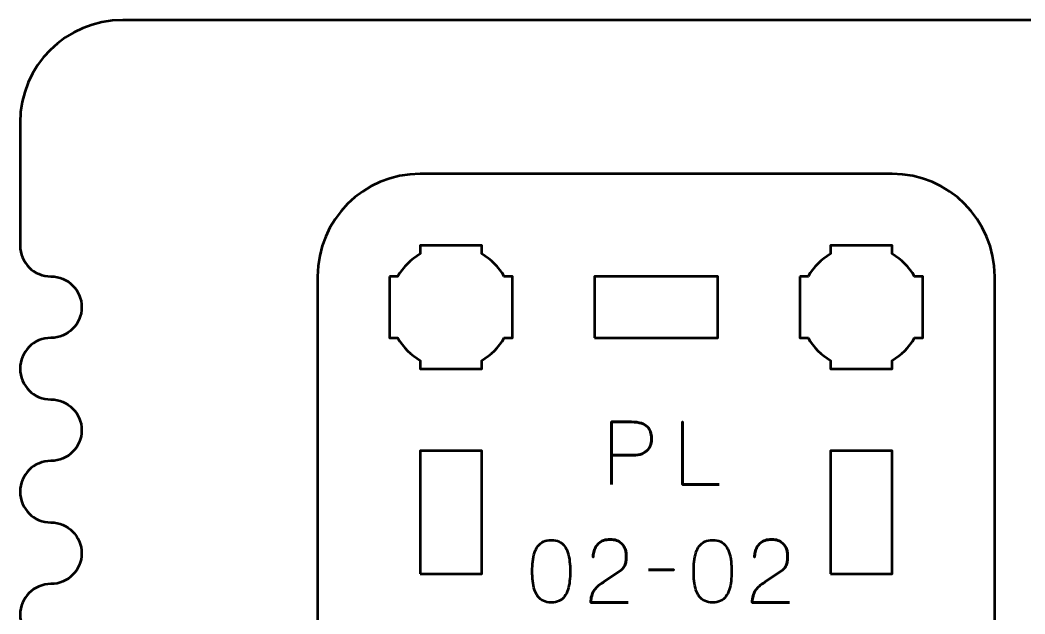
# Model space of a CAD drawing. Header units: centimetres. Extents: x -21 to 0, y -29.7 to 0.
# Drawn here: x -21 to -16.103, y -2.896 to 0 of the extents above; entities that cross this region are included whole.
import ezdxf

# ---------------------------------------------------------------- set-up
doc = ezdxf.new("R2010")
doc.units = ezdxf.units.CM
doc.header["$MEASUREMENT"] = 0
doc.layers.add('Layer 1', color=7, linetype='Continuous')

msp = doc.modelspace()

# ---------------------------------------------------------------- linework, layer by layer
at = {"layer": 'Layer 1', "lineweight": 53}
for points in [[(-18.19998, -1.55002), (-17.59998, -1.55002), (-17.59998, -1.25002), (-18.19998, -1.25002), (-18.19998, -1.55002)], [(-19.04998, -2.70002), (-18.74998, -2.70002), (-18.74998, -2.10002), (-19.04998, -2.10002), (-19.04998, -2.70002)], [(-17.04998, -2.70002), (-16.74998, -2.70002), (-16.74998, -2.10002), (-17.04998, -2.10002), (-17.04998, -2.70002)]]:
    msp.add_lwpolyline(points, close=True, dxfattribs=at)
at = {"layer": 'Layer 1', "color": 1, "lineweight": 53}
msp.add_open_spline([(-21.00003, -29.19995), (-21.00003, -29.19995), (-21.00003, -5.29992), (-21.00003, -5.29992), (-21.00003, -5.29992), (-21.00003, -5.21709), (-20.93286, -5.14992), (-20.85003, -5.14992), (-20.85003, -5.14992), (-20.7672, -5.14992), (-20.70003, -5.08275), (-20.70003, -4.99992), (-20.70003, -4.99992), (-20.70003, -4.91709), (-20.7672, -4.84992), (-20.85003, -4.84992), (-20.85003, -4.84992), (-20.93286, -4.84992), (-21.00003, -4.78275), (-21.00003, -4.69992), (-21.00003, -4.69992), (-21.00003, -4.61709), (-20.93286, -4.54992), (-20.85003, -4.54992), (-20.85003, -4.54992), (-20.7672, -4.54992), (-20.70003, -4.48275), (-20.70003, -4.39992), (-20.70003, -4.39992), (-20.70003, -4.31709), (-20.7672, -4.24992), (-20.85003, -4.24992), (-20.85003, -4.24992), (-20.93286, -4.24992), (-21.00003, -4.18275), (-21.00003, -4.09992), (-21.00003, -4.09992), (-21.00003, -4.01709), (-20.93286, -3.94992), (-20.85003, -3.94992), (-20.85003, -3.94992), (-20.7672, -3.94992), (-20.70003, -3.88275), (-20.70003, -3.79992), (-20.70003, -3.79992), (-20.70003, -3.71709), (-20.7672, -3.64992), (-20.85003, -3.64992), (-20.85003, -3.64992), (-20.93286, -3.64992), (-21.00003, -3.58275), (-21.00003, -3.49992), (-21.00003, -3.49992), (-21.00003, -3.41709), (-20.93286, -3.34992), (-20.85003, -3.34992), (-20.85003, -3.34992), (-20.7672, -3.34992), (-20.70003, -3.28275), (-20.70003, -3.19992), (-20.70003, -3.19992), (-20.70003, -3.11709), (-20.7672, -3.04992), (-20.85003, -3.04992), (-20.85003, -3.04992), (-20.93286, -3.04992), (-21.00003, -2.98275), (-21.00003, -2.89992), (-21.00003, -2.89992), (-21.00003, -2.81709), (-20.93286, -2.74992), (-20.85003, -2.74992), (-20.85003, -2.74992), (-20.7672, -2.74992), (-20.70003, -2.68275), (-20.70003, -2.59992), (-20.70003, -2.59992), (-20.70003, -2.51709), (-20.7672, -2.44992), (-20.85003, -2.44992), (-20.85003, -2.44992), (-20.93286, -2.44992), (-21.00003, -2.38275), (-21.00003, -2.29992), (-21.00003, -2.29992), (-21.00003, -2.21709), (-20.93286, -2.14992), (-20.85003, -2.14992), (-20.85003, -2.14992), (-20.7672, -2.14992), (-20.70003, -2.08275), (-20.70003, -1.99992), (-20.70003, -1.99992), (-20.70003, -1.91709), (-20.7672, -1.84992), (-20.85003, -1.84992), (-20.85003, -1.84992), (-20.93286, -1.84992), (-21.00003, -1.78275), (-21.00003, -1.69992), (-21.00003, -1.69992), (-21.00003, -1.61709), (-20.93286, -1.54992), (-20.85003, -1.54992), (-20.85003, -1.54992), (-20.7672, -1.54992), (-20.70003, -1.48275), (-20.70003, -1.39992), (-20.70003, -1.39992), (-20.70003, -1.31709), (-20.7672, -1.24992), (-20.85003, -1.24992), (-20.85003, -1.24992), (-20.93286, -1.24992), (-21.00003, -1.18275), (-21.00003, -1.09992), (-21.00003, -1.09992), (-21.00003, -1.09992), (-21.00003, -0.49992), (-21.00003, -0.49992), (-21.00003, -0.49992), (-21.00003, -0.22295), (-20.77694, 0.00004), (-20.49994, 0.00004), (-20.49994, 0.00004), (-20.49994, 0.00004), (-0.50008, 0.00004), (-0.50008, 0.00004), (-0.50008, 0.00004), (-0.22294, 0.00004), (0.00002, -0.22295), (0.00002, -0.49992), (0.00002, -0.49992), (0.00002, -0.49992), (0.00002, -29.19995), (0.00002, -29.19995), (0.00002, -29.19995), (0.00002, -29.47695), (-0.22294, -29.70004), (-0.50008, -29.70004), (-0.50008, -29.70004), (-0.50008, -29.70004), (-20.49994, -29.70004), (-20.49994, -29.70004), (-20.49994, -29.70004), (-20.77694, -29.70004), (-21.00003, -29.47695), (-21.00003, -29.19995)], degree=3, knots=[0, 0, 0, 0, 0.027027, 0.027027, 0.027027, 0.027027, 0.0540541, 0.0540541, 0.0540541, 0.0540541, 0.0810811, 0.0810811, 0.0810811, 0.0810811, 0.1081081, 0.1081081, 0.1081081, 0.1081081, 0.1351351, 0.1351351, 0.1351351, 0.1351351, 0.1621622, 0.1621622, 0.1621622, 0.1621622, 0.1891892, 0.1891892, 0.1891892, 0.1891892, 0.2162162, 0.2162162, 0.2162162, 0.2162162, 0.2432432, 0.2432432, 0.2432432, 0.2432432, 0.2702703, 0.2702703, 0.2702703, 0.2702703, 0.2972973, 0.2972973, 0.2972973, 0.2972973, 0.3243243, 0.3243243, 0.3243243, 0.3243243, 0.3513514, 0.3513514, 0.3513514, 0.3513514, 0.3783784, 0.3783784, 0.3783784, 0.3783784, 0.4054054, 0.4054054, 0.4054054, 0.4054054, 0.4324324, 0.4324324, 0.4324324, 0.4324324, 0.4594595, 0.4594595, 0.4594595, 0.4594595, 0.4864865, 0.4864865, 0.4864865, 0.4864865, 0.5135135, 0.5135135, 0.5135135, 0.5135135, 0.5405405, 0.5405405, 0.5405405, 0.5405405, 0.5675676, 0.5675676, 0.5675676, 0.5675676, 0.5945946, 0.5945946, 0.5945946, 0.5945946, 0.6216216, 0.6216216, 0.6216216, 0.6216216, 0.6486486, 0.6486486, 0.6486486, 0.6486486, 0.6756757, 0.6756757, 0.6756757, 0.6756757, 0.7027027, 0.7027027, 0.7027027, 0.7027027, 0.7297297, 0.7297297, 0.7297297, 0.7297297, 0.7567568, 0.7567568, 0.7567568, 0.7567568, 0.7837838, 0.7837838, 0.7837838, 0.7837838, 0.8108108, 0.8108108, 0.8108108, 0.8108108, 0.8378378, 0.8378378, 0.8378378, 0.8378378, 0.8648649, 0.8648649, 0.8648649, 0.8648649, 0.8918919, 0.8918919, 0.8918919, 0.8918919, 0.9189189, 0.9189189, 0.9189189, 0.9189189, 0.9459459, 0.9459459, 0.9459459, 0.9459459, 0.972973, 0.972973, 0.972973, 0.972973, 1, 1, 1, 1], dxfattribs=at)
at = {"layer": 'Layer 1', "color": 3, "lineweight": 53}
msp.add_open_spline([(-19.54998, -3.55002), (-19.54998, -3.55002), (-19.54998, -1.25002), (-19.54998, -1.25002), (-19.54998, -1.25002), (-19.54998, -0.97393), (-19.32607, -0.75002), (-19.04998, -0.75002), (-19.04998, -0.75002), (-19.04998, -0.75002), (-16.74998, -0.75002), (-16.74998, -0.75002), (-16.74998, -0.75002), (-16.47389, -0.75002), (-16.24998, -0.97393), (-16.24998, -1.25002), (-16.24998, -1.25002), (-16.24998, -1.25002), (-16.24998, -3.55002), (-16.24998, -3.55002), (-16.24998, -3.55002), (-16.24998, -3.82611), (-16.47389, -4.05002), (-16.74998, -4.05002), (-16.74998, -4.05002), (-16.74998, -4.05002), (-19.04998, -4.05002), (-19.04998, -4.05002), (-19.04998, -4.05002), (-19.32607, -4.05002), (-19.54998, -3.82611), (-19.54998, -3.55002)], degree=3, knots=[0, 0, 0, 0, 0.125, 0.125, 0.125, 0.125, 0.25, 0.25, 0.25, 0.25, 0.375, 0.375, 0.375, 0.375, 0.5, 0.5, 0.5, 0.5, 0.625, 0.625, 0.625, 0.625, 0.75, 0.75, 0.75, 0.75, 0.875, 0.875, 0.875, 0.875, 1, 1, 1, 1], dxfattribs=at)
at = {"layer": 'Layer 1', "lineweight": 53}
for points in [[(-19.19998, -1.25002), (-19.19998, -1.25002), (-19.15983, -1.25002), (-19.15983, -1.25002), (-19.15983, -1.25002), (-19.13348, -1.20449), (-19.09551, -1.16652), (-19.04998, -1.14017), (-19.04998, -1.14017), (-19.04998, -1.14017), (-19.04998, -1.10002), (-19.04998, -1.10002), (-19.04998, -1.10002), (-19.04998, -1.10002), (-18.89998, -1.10002), (-18.89998, -1.10002), (-18.89998, -1.10002), (-18.89998, -1.10002), (-18.74998, -1.10002), (-18.74998, -1.10002), (-18.74998, -1.10002), (-18.74998, -1.10002), (-18.74998, -1.14017), (-18.74998, -1.14017), (-18.74998, -1.14017), (-18.70445, -1.16652), (-18.66648, -1.20449), (-18.64013, -1.25002), (-18.64013, -1.25002), (-18.64013, -1.25002), (-18.59998, -1.25002), (-18.59998, -1.25002), (-18.59998, -1.25002), (-18.59998, -1.25002), (-18.59998, -1.40002), (-18.59998, -1.40002), (-18.59998, -1.40002), (-18.59998, -1.40002), (-18.59998, -1.55002), (-18.59998, -1.55002), (-18.59998, -1.55002), (-18.59998, -1.55002), (-18.64013, -1.55002), (-18.64013, -1.55002), (-18.64013, -1.55002), (-18.66648, -1.59555), (-18.70445, -1.63352), (-18.74998, -1.65987), (-18.74998, -1.65987), (-18.74998, -1.65987), (-18.74998, -1.70002), (-18.74998, -1.70002), (-18.74998, -1.70002), (-18.74998, -1.70002), (-18.89998, -1.70002), (-18.89998, -1.70002), (-18.89998, -1.70002), (-18.89998, -1.70002), (-19.04998, -1.70002), (-19.04998, -1.70002), (-19.04998, -1.70002), (-19.04998, -1.70002), (-19.04998, -1.65987), (-19.04998, -1.65987), (-19.04998, -1.65987), (-19.09551, -1.63352), (-19.13348, -1.59555), (-19.15983, -1.55002), (-19.15983, -1.55002), (-19.15983, -1.55002), (-19.19998, -1.55002), (-19.19998, -1.55002), (-19.19998, -1.55002), (-19.19998, -1.55002), (-19.19998, -1.40002), (-19.19998, -1.40002), (-19.19998, -1.40002), (-19.19998, -1.40002), (-19.19998, -1.25002), (-19.19998, -1.25002)], [(-17.19998, -1.25002), (-17.19998, -1.25002), (-17.15983, -1.25002), (-17.15983, -1.25002), (-17.15983, -1.25002), (-17.13348, -1.20449), (-17.09551, -1.16652), (-17.04998, -1.14017), (-17.04998, -1.14017), (-17.04998, -1.14017), (-17.04998, -1.10002), (-17.04998, -1.10002), (-17.04998, -1.10002), (-17.04998, -1.10002), (-16.89998, -1.10002), (-16.89998, -1.10002), (-16.89998, -1.10002), (-16.89998, -1.10002), (-16.74998, -1.10002), (-16.74998, -1.10002), (-16.74998, -1.10002), (-16.74998, -1.10002), (-16.74998, -1.14017), (-16.74998, -1.14017), (-16.74998, -1.14017), (-16.70445, -1.16652), (-16.66648, -1.20449), (-16.64013, -1.25002), (-16.64013, -1.25002), (-16.64013, -1.25002), (-16.59998, -1.25002), (-16.59998, -1.25002), (-16.59998, -1.25002), (-16.59998, -1.25002), (-16.59998, -1.40002), (-16.59998, -1.40002), (-16.59998, -1.40002), (-16.59998, -1.40002), (-16.59998, -1.55002), (-16.59998, -1.55002), (-16.59998, -1.55002), (-16.59998, -1.55002), (-16.64013, -1.55002), (-16.64013, -1.55002), (-16.64013, -1.55002), (-16.66648, -1.59555), (-16.70445, -1.63352), (-16.74998, -1.65987), (-16.74998, -1.65987), (-16.74998, -1.65987), (-16.74998, -1.70002), (-16.74998, -1.70002), (-16.74998, -1.70002), (-16.74998, -1.70002), (-16.89998, -1.70002), (-16.89998, -1.70002), (-16.89998, -1.70002), (-16.89998, -1.70002), (-17.04998, -1.70002), (-17.04998, -1.70002), (-17.04998, -1.70002), (-17.04998, -1.70002), (-17.04998, -1.65987), (-17.04998, -1.65987), (-17.04998, -1.65987), (-17.09551, -1.63352), (-17.13348, -1.59555), (-17.15983, -1.55002), (-17.15983, -1.55002), (-17.15983, -1.55002), (-17.19998, -1.55002), (-17.19998, -1.55002), (-17.19998, -1.55002), (-17.19998, -1.55002), (-17.19998, -1.40002), (-17.19998, -1.40002), (-17.19998, -1.40002), (-17.19998, -1.40002), (-17.19998, -1.25002), (-17.19998, -1.25002)]]:
    msp.add_open_spline(points, degree=3, knots=[0, 0, 0, 0, 0.05, 0.05, 0.05, 0.05, 0.1, 0.1, 0.1, 0.1, 0.15, 0.15, 0.15, 0.15, 0.2, 0.2, 0.2, 0.2, 0.25, 0.25, 0.25, 0.25, 0.3, 0.3, 0.3, 0.3, 0.35, 0.35, 0.35, 0.35, 0.4, 0.4, 0.4, 0.4, 0.45, 0.45, 0.45, 0.45, 0.5, 0.5, 0.5, 0.5, 0.55, 0.55, 0.55, 0.55, 0.6, 0.6, 0.6, 0.6, 0.65, 0.65, 0.65, 0.65, 0.7, 0.7, 0.7, 0.7, 0.75, 0.75, 0.75, 0.75, 0.8, 0.8, 0.8, 0.8, 0.85, 0.85, 0.85, 0.85, 0.9, 0.9, 0.9, 0.9, 0.95, 0.95, 0.95, 0.95, 1, 1, 1, 1], dxfattribs=at)
at = {"layer": 'Layer 1', "color": 5, "lineweight": 53}
for points, knots in [([(-18.11757, -2.26496), (-18.11757, -2.26496), (-18.11757, -1.95974), (-18.11757, -1.95974), (-18.11757, -1.95974), (-18.11757, -1.95974), (-18.0202, -1.95974), (-18.0202, -1.95974), (-18.0202, -1.95974), (-18.00073, -1.95981), (-17.98472, -1.962), (-17.97209, -1.96623), (-17.97209, -1.96623), (-17.95953, -1.97039), (-17.94965, -1.97618), (-17.94252, -1.98352), (-17.94252, -1.98352), (-17.9354, -1.99078), (-17.93032, -1.99911), (-17.92721, -2.00849), (-17.92721, -2.00849), (-17.92418, -2.01788), (-17.92242, -2.02768), (-17.92199, -2.03806), (-17.92199, -2.03806), (-17.9215, -2.04843), (-17.9227, -2.05859), (-17.92552, -2.06846), (-17.92552, -2.06846), (-17.92841, -2.07834), (-17.93328, -2.0873), (-17.94027, -2.09535), (-17.94027, -2.09535), (-17.94718, -2.10339), (-17.95656, -2.10981), (-17.96835, -2.11454), (-17.96835, -2.11454), (-17.98013, -2.11933), (-17.99473, -2.12173), (-18.01216, -2.12187), (-18.01216, -2.12187), (-18.01216, -2.12187), (-18.11757, -2.12187), (-18.11757, -2.12187), (-18.11757, -2.12187), (-18.11757, -2.12187), (-18.01216, -2.12187), (-18.01216, -2.12187), (-18.01216, -2.12187), (-17.99509, -2.12173), (-17.98062, -2.11933), (-17.96891, -2.11454), (-17.96891, -2.11454), (-17.95713, -2.10981), (-17.94774, -2.10339), (-17.94069, -2.09535), (-17.94069, -2.09535), (-17.9337, -2.0873), (-17.92869, -2.07834), (-17.92573, -2.06846), (-17.92573, -2.06846), (-17.92277, -2.05859), (-17.9215, -2.04843), (-17.92199, -2.03806), (-17.92199, -2.03806), (-17.92242, -2.02768), (-17.92418, -2.01788), (-17.92735, -2.00849), (-17.92735, -2.00849), (-17.93046, -1.99911), (-17.93568, -1.99078), (-17.94281, -1.98352), (-17.94281, -1.98352), (-17.95, -1.97618), (-17.95988, -1.97039), (-17.97244, -1.96623), (-17.97244, -1.96623), (-17.98507, -1.962), (-18.00094, -1.95981), (-18.0202, -1.95974), (-18.0202, -1.95974), (-18.0202, -1.95974), (-18.11757, -1.95974), (-18.11757, -1.95974), (-18.11757, -1.95974), (-18.11757, -1.95974), (-18.11757, -2.26496), (-18.11757, -2.26496)], [0, 0, 0, 0, 0.0454545, 0.0454545, 0.0454545, 0.0454545, 0.0909091, 0.0909091, 0.0909091, 0.0909091, 0.1363636, 0.1363636, 0.1363636, 0.1363636, 0.1818182, 0.1818182, 0.1818182, 0.1818182, 0.2272727, 0.2272727, 0.2272727, 0.2272727, 0.2727273, 0.2727273, 0.2727273, 0.2727273, 0.3181818, 0.3181818, 0.3181818, 0.3181818, 0.3636364, 0.3636364, 0.3636364, 0.3636364, 0.4090909, 0.4090909, 0.4090909, 0.4090909, 0.4545455, 0.4545455, 0.4545455, 0.4545455, 0.5, 0.5, 0.5, 0.5, 0.5454545, 0.5454545, 0.5454545, 0.5454545, 0.5909091, 0.5909091, 0.5909091, 0.5909091, 0.6363636, 0.6363636, 0.6363636, 0.6363636, 0.6818182, 0.6818182, 0.6818182, 0.6818182, 0.7272727, 0.7272727, 0.7272727, 0.7272727, 0.7727273, 0.7727273, 0.7727273, 0.7727273, 0.8181818, 0.8181818, 0.8181818, 0.8181818, 0.8636364, 0.8636364, 0.8636364, 0.8636364, 0.9090909, 0.9090909, 0.9090909, 0.9090909, 0.9545455, 0.9545455, 0.9545455, 0.9545455, 1, 1, 1, 1]), ([(-17.59307, -2.26496), (-17.59307, -2.26496), (-17.77129, -2.26496), (-17.77129, -2.26496), (-17.77129, -2.26496), (-17.77129, -2.26496), (-17.77129, -1.95974), (-17.77129, -1.95974), (-17.77129, -1.95974), (-17.77129, -1.95974), (-17.77129, -2.26496), (-17.77129, -2.26496), (-17.77129, -2.26496), (-17.77129, -2.26496), (-17.59307, -2.26496), (-17.59307, -2.26496)], [0, 0, 0, 0, 0.25, 0.25, 0.25, 0.25, 0.5, 0.5, 0.5, 0.5, 0.75, 0.75, 0.75, 0.75, 1, 1, 1, 1]), ([(-18.41136, -2.84027), (-18.39655, -2.8402), (-18.38378, -2.83759), (-18.37312, -2.83251), (-18.37312, -2.83251), (-18.36254, -2.82743), (-18.35372, -2.82016), (-18.34667, -2.81092), (-18.34667, -2.81092), (-18.33968, -2.80161), (-18.33418, -2.7906), (-18.33009, -2.7779), (-18.33009, -2.7779), (-18.32606, -2.7652), (-18.32317, -2.7513), (-18.32155, -2.73606), (-18.32155, -2.73606), (-18.31985, -2.72082), (-18.31901, -2.7048), (-18.31908, -2.68787), (-18.31908, -2.68787), (-18.31901, -2.67101), (-18.31985, -2.65499), (-18.32155, -2.63982), (-18.32155, -2.63982), (-18.32317, -2.62465), (-18.32606, -2.61068), (-18.33009, -2.59798), (-18.33009, -2.59798), (-18.33418, -2.58535), (-18.33968, -2.57435), (-18.34667, -2.56496), (-18.34667, -2.56496), (-18.35372, -2.55565), (-18.36254, -2.54838), (-18.37312, -2.5433), (-18.37312, -2.5433), (-18.38378, -2.53815), (-18.39655, -2.53554), (-18.41136, -2.53547), (-18.41136, -2.53547), (-18.42618, -2.53554), (-18.43895, -2.53815), (-18.44961, -2.5433), (-18.44961, -2.5433), (-18.46019, -2.54838), (-18.46901, -2.55565), (-18.47606, -2.56496), (-18.47606, -2.56496), (-18.48305, -2.57435), (-18.48855, -2.58535), (-18.49264, -2.59798), (-18.49264, -2.59798), (-18.49667, -2.61068), (-18.49956, -2.62465), (-18.50118, -2.63982), (-18.50118, -2.63982), (-18.50287, -2.65499), (-18.50372, -2.67101), (-18.50365, -2.68787), (-18.50365, -2.68787), (-18.50372, -2.7048), (-18.50287, -2.72082), (-18.50118, -2.73606), (-18.50118, -2.73606), (-18.49956, -2.7513), (-18.49667, -2.7652), (-18.49264, -2.7779), (-18.49264, -2.7779), (-18.48855, -2.7906), (-18.48305, -2.80161), (-18.47606, -2.81092), (-18.47606, -2.81092), (-18.46901, -2.82016), (-18.46019, -2.82743), (-18.44961, -2.83251), (-18.44961, -2.83251), (-18.43895, -2.83759), (-18.42618, -2.8402), (-18.41136, -2.84027)], [0, 0, 0, 0, 0.05, 0.05, 0.05, 0.05, 0.1, 0.1, 0.1, 0.1, 0.15, 0.15, 0.15, 0.15, 0.2, 0.2, 0.2, 0.2, 0.25, 0.25, 0.25, 0.25, 0.3, 0.3, 0.3, 0.3, 0.35, 0.35, 0.35, 0.35, 0.4, 0.4, 0.4, 0.4, 0.45, 0.45, 0.45, 0.45, 0.5, 0.5, 0.5, 0.5, 0.55, 0.55, 0.55, 0.55, 0.6, 0.6, 0.6, 0.6, 0.65, 0.65, 0.65, 0.65, 0.7, 0.7, 0.7, 0.7, 0.75, 0.75, 0.75, 0.75, 0.8, 0.8, 0.8, 0.8, 0.85, 0.85, 0.85, 0.85, 0.9, 0.9, 0.9, 0.9, 0.95, 0.95, 0.95, 0.95, 1, 1, 1, 1]), ([(-18.41136, -2.84027), (-18.39655, -2.8402), (-18.38378, -2.83759), (-18.37312, -2.83251), (-18.37312, -2.83251), (-18.36254, -2.82743), (-18.35372, -2.82016), (-18.34667, -2.81092), (-18.34667, -2.81092), (-18.33968, -2.80161), (-18.33418, -2.7906), (-18.33009, -2.7779), (-18.33009, -2.7779), (-18.32606, -2.7652), (-18.32317, -2.7513), (-18.32155, -2.73606), (-18.32155, -2.73606), (-18.31985, -2.72082), (-18.31901, -2.7048), (-18.31908, -2.68787), (-18.31908, -2.68787), (-18.31901, -2.67101), (-18.31985, -2.65499), (-18.32155, -2.63982), (-18.32155, -2.63982), (-18.32317, -2.62465), (-18.32606, -2.61068), (-18.33009, -2.59798), (-18.33009, -2.59798), (-18.33418, -2.58535), (-18.33968, -2.57435), (-18.34667, -2.56496), (-18.34667, -2.56496), (-18.35372, -2.55565), (-18.36254, -2.54838), (-18.37312, -2.5433), (-18.37312, -2.5433), (-18.38378, -2.53815), (-18.39655, -2.53554), (-18.41136, -2.53547), (-18.41136, -2.53547), (-18.42618, -2.53554), (-18.43895, -2.53815), (-18.44961, -2.5433), (-18.44961, -2.5433), (-18.46019, -2.54838), (-18.46901, -2.55565), (-18.47606, -2.56496), (-18.47606, -2.56496), (-18.48305, -2.57435), (-18.48855, -2.58535), (-18.49264, -2.59798), (-18.49264, -2.59798), (-18.49667, -2.61068), (-18.49956, -2.62465), (-18.50118, -2.63982), (-18.50118, -2.63982), (-18.50287, -2.65499), (-18.50372, -2.67101), (-18.50365, -2.68787), (-18.50365, -2.68787), (-18.50372, -2.7048), (-18.50287, -2.72082), (-18.50118, -2.73606), (-18.50118, -2.73606), (-18.49956, -2.7513), (-18.49667, -2.7652), (-18.49264, -2.7779), (-18.49264, -2.7779), (-18.48855, -2.7906), (-18.48305, -2.80161), (-18.47606, -2.81092), (-18.47606, -2.81092), (-18.46901, -2.82016), (-18.46019, -2.82743), (-18.44961, -2.83251), (-18.44961, -2.83251), (-18.43895, -2.83759), (-18.42618, -2.8402), (-18.41136, -2.84027)], [0, 0, 0, 0, 0.05, 0.05, 0.05, 0.05, 0.1, 0.1, 0.1, 0.1, 0.15, 0.15, 0.15, 0.15, 0.2, 0.2, 0.2, 0.2, 0.25, 0.25, 0.25, 0.25, 0.3, 0.3, 0.3, 0.3, 0.35, 0.35, 0.35, 0.35, 0.4, 0.4, 0.4, 0.4, 0.45, 0.45, 0.45, 0.45, 0.5, 0.5, 0.5, 0.5, 0.55, 0.55, 0.55, 0.55, 0.6, 0.6, 0.6, 0.6, 0.65, 0.65, 0.65, 0.65, 0.7, 0.7, 0.7, 0.7, 0.75, 0.75, 0.75, 0.75, 0.8, 0.8, 0.8, 0.8, 0.85, 0.85, 0.85, 0.85, 0.9, 0.9, 0.9, 0.9, 0.95, 0.95, 0.95, 0.95, 1, 1, 1, 1]), ([(-18.03714, -2.84027), (-18.03714, -2.84027), (-18.21875, -2.84027), (-18.21875, -2.84027), (-18.21875, -2.84027), (-18.2184, -2.82799), (-18.21685, -2.81713), (-18.21423, -2.80781), (-18.21423, -2.80781), (-18.21155, -2.7985), (-18.20796, -2.79032), (-18.20351, -2.78326), (-18.20351, -2.78326), (-18.19899, -2.77621), (-18.19384, -2.76993), (-18.18799, -2.76442), (-18.18799, -2.76442), (-18.18213, -2.75885), (-18.17585, -2.75377), (-18.16908, -2.74897), (-18.16908, -2.74897), (-18.16231, -2.74424), (-18.15532, -2.73952), (-18.14805, -2.73486), (-18.14805, -2.73486), (-18.14805, -2.73486), (-18.07566, -2.6866), (-18.07566, -2.6866), (-18.07566, -2.6866), (-18.06826, -2.68138), (-18.06247, -2.67567), (-18.05838, -2.66953), (-18.05838, -2.66953), (-18.05422, -2.66339), (-18.05132, -2.6569), (-18.04956, -2.65005), (-18.04956, -2.65005), (-18.04787, -2.64328), (-18.04681, -2.6363), (-18.04646, -2.62924), (-18.04646, -2.62924), (-18.0461, -2.62211), (-18.04596, -2.61499), (-18.04603, -2.60786), (-18.04603, -2.60786), (-18.04603, -2.60201), (-18.04681, -2.59573), (-18.04836, -2.58895), (-18.04836, -2.58895), (-18.04998, -2.58225), (-18.05252, -2.57555), (-18.05612, -2.56892), (-18.05612, -2.56892), (-18.05972, -2.56228), (-18.06452, -2.55622), (-18.07051, -2.55071), (-18.07051, -2.55071), (-18.07651, -2.54528), (-18.08392, -2.54091), (-18.09274, -2.53759), (-18.09274, -2.53759), (-18.10156, -2.53427), (-18.11193, -2.53258), (-18.12392, -2.53251), (-18.12392, -2.53251), (-18.13599, -2.53258), (-18.14664, -2.53427), (-18.15582, -2.53752), (-18.15582, -2.53752), (-18.16499, -2.54076), (-18.17282, -2.54528), (-18.17931, -2.55099), (-18.17931, -2.55099), (-18.1858, -2.55671), (-18.19102, -2.56334), (-18.19511, -2.57075), (-18.19511, -2.57075), (-18.19921, -2.57816), (-18.20217, -2.58606), (-18.20407, -2.59439), (-18.20407, -2.59439), (-18.20598, -2.60271), (-18.2069, -2.61118), (-18.2069, -2.61972), (-18.2069, -2.61972), (-18.2069, -2.61118), (-18.20598, -2.60271), (-18.20407, -2.59439), (-18.20407, -2.59439), (-18.20217, -2.58606), (-18.19921, -2.57816), (-18.19511, -2.57075), (-18.19511, -2.57075), (-18.19102, -2.56334), (-18.1858, -2.55671), (-18.17931, -2.55099), (-18.17931, -2.55099), (-18.17282, -2.54528), (-18.16499, -2.54076), (-18.15582, -2.53752), (-18.15582, -2.53752), (-18.14664, -2.53427), (-18.13599, -2.53258), (-18.12392, -2.53251), (-18.12392, -2.53251), (-18.11193, -2.53258), (-18.10156, -2.53427), (-18.09274, -2.53759), (-18.09274, -2.53759), (-18.08392, -2.54091), (-18.07651, -2.54528), (-18.07051, -2.55071), (-18.07051, -2.55071), (-18.06452, -2.55622), (-18.05972, -2.56228), (-18.05612, -2.56892), (-18.05612, -2.56892), (-18.05252, -2.57555), (-18.04998, -2.58225), (-18.04836, -2.58895), (-18.04836, -2.58895), (-18.04681, -2.59573), (-18.04603, -2.60201), (-18.04603, -2.60786), (-18.04603, -2.60786), (-18.04596, -2.61499), (-18.0461, -2.62211), (-18.04646, -2.62924), (-18.04646, -2.62924), (-18.04681, -2.6363), (-18.04787, -2.64328), (-18.04956, -2.65005), (-18.04956, -2.65005), (-18.05132, -2.6569), (-18.05422, -2.66339), (-18.05838, -2.66953), (-18.05838, -2.66953), (-18.06247, -2.67567), (-18.06826, -2.68138), (-18.07566, -2.6866), (-18.07566, -2.6866), (-18.07566, -2.6866), (-18.14805, -2.73486), (-18.14805, -2.73486), (-18.14805, -2.73486), (-18.15532, -2.73952), (-18.16231, -2.74424), (-18.16908, -2.74897), (-18.16908, -2.74897), (-18.17585, -2.75377), (-18.18213, -2.75885), (-18.18799, -2.76442), (-18.18799, -2.76442), (-18.19384, -2.76993), (-18.19899, -2.77621), (-18.20351, -2.78326), (-18.20351, -2.78326), (-18.20796, -2.79032), (-18.21155, -2.7985), (-18.21423, -2.80781), (-18.21423, -2.80781), (-18.21685, -2.81713), (-18.2184, -2.82799), (-18.21875, -2.84027), (-18.21875, -2.84027), (-18.21875, -2.84027), (-18.03714, -2.84027), (-18.03714, -2.84027)], [0, 0, 0, 0, 0.0238095, 0.0238095, 0.0238095, 0.0238095, 0.047619, 0.047619, 0.047619, 0.047619, 0.0714286, 0.0714286, 0.0714286, 0.0714286, 0.0952381, 0.0952381, 0.0952381, 0.0952381, 0.1190476, 0.1190476, 0.1190476, 0.1190476, 0.1428571, 0.1428571, 0.1428571, 0.1428571, 0.1666667, 0.1666667, 0.1666667, 0.1666667, 0.1904762, 0.1904762, 0.1904762, 0.1904762, 0.2142857, 0.2142857, 0.2142857, 0.2142857, 0.2380952, 0.2380952, 0.2380952, 0.2380952, 0.2619048, 0.2619048, 0.2619048, 0.2619048, 0.2857143, 0.2857143, 0.2857143, 0.2857143, 0.3095238, 0.3095238, 0.3095238, 0.3095238, 0.3333333, 0.3333333, 0.3333333, 0.3333333, 0.3571429, 0.3571429, 0.3571429, 0.3571429, 0.3809524, 0.3809524, 0.3809524, 0.3809524, 0.4047619, 0.4047619, 0.4047619, 0.4047619, 0.4285714, 0.4285714, 0.4285714, 0.4285714, 0.452381, 0.452381, 0.452381, 0.452381, 0.4761905, 0.4761905, 0.4761905, 0.4761905, 0.5, 0.5, 0.5, 0.5, 0.5238095, 0.5238095, 0.5238095, 0.5238095, 0.547619, 0.547619, 0.547619, 0.547619, 0.5714286, 0.5714286, 0.5714286, 0.5714286, 0.5952381, 0.5952381, 0.5952381, 0.5952381, 0.6190476, 0.6190476, 0.6190476, 0.6190476, 0.6428571, 0.6428571, 0.6428571, 0.6428571, 0.6666667, 0.6666667, 0.6666667, 0.6666667, 0.6904762, 0.6904762, 0.6904762, 0.6904762, 0.7142857, 0.7142857, 0.7142857, 0.7142857, 0.7380952, 0.7380952, 0.7380952, 0.7380952, 0.7619048, 0.7619048, 0.7619048, 0.7619048, 0.7857143, 0.7857143, 0.7857143, 0.7857143, 0.8095238, 0.8095238, 0.8095238, 0.8095238, 0.8333333, 0.8333333, 0.8333333, 0.8333333, 0.8571429, 0.8571429, 0.8571429, 0.8571429, 0.8809524, 0.8809524, 0.8809524, 0.8809524, 0.9047619, 0.9047619, 0.9047619, 0.9047619, 0.9285714, 0.9285714, 0.9285714, 0.9285714, 0.952381, 0.952381, 0.952381, 0.952381, 0.9761905, 0.9761905, 0.9761905, 0.9761905, 1, 1, 1, 1]), ([(-17.62482, -2.84027), (-17.61001, -2.8402), (-17.59724, -2.83759), (-17.58658, -2.83251), (-17.58658, -2.83251), (-17.576, -2.82743), (-17.56718, -2.82016), (-17.56013, -2.81092), (-17.56013, -2.81092), (-17.55314, -2.80161), (-17.54764, -2.7906), (-17.54355, -2.7779), (-17.54355, -2.7779), (-17.53952, -2.7652), (-17.53663, -2.7513), (-17.53501, -2.73606), (-17.53501, -2.73606), (-17.53331, -2.72082), (-17.53247, -2.7048), (-17.53254, -2.68787), (-17.53254, -2.68787), (-17.53247, -2.67101), (-17.53331, -2.65499), (-17.53501, -2.63982), (-17.53501, -2.63982), (-17.53663, -2.62465), (-17.53952, -2.61068), (-17.54355, -2.59798), (-17.54355, -2.59798), (-17.54764, -2.58535), (-17.55314, -2.57435), (-17.56013, -2.56496), (-17.56013, -2.56496), (-17.56718, -2.55565), (-17.576, -2.54838), (-17.58658, -2.5433), (-17.58658, -2.5433), (-17.59724, -2.53815), (-17.61001, -2.53554), (-17.62482, -2.53547), (-17.62482, -2.53547), (-17.63964, -2.53554), (-17.65241, -2.53815), (-17.66307, -2.5433), (-17.66307, -2.5433), (-17.67365, -2.54838), (-17.68247, -2.55565), (-17.68952, -2.56496), (-17.68952, -2.56496), (-17.69651, -2.57435), (-17.70201, -2.58535), (-17.7061, -2.59798), (-17.7061, -2.59798), (-17.71013, -2.61068), (-17.71302, -2.62465), (-17.71464, -2.63982), (-17.71464, -2.63982), (-17.71633, -2.65499), (-17.71718, -2.67101), (-17.71711, -2.68787), (-17.71711, -2.68787), (-17.71718, -2.7048), (-17.71633, -2.72082), (-17.71464, -2.73606), (-17.71464, -2.73606), (-17.71302, -2.7513), (-17.71013, -2.7652), (-17.7061, -2.7779), (-17.7061, -2.7779), (-17.70201, -2.7906), (-17.69651, -2.80161), (-17.68952, -2.81092), (-17.68952, -2.81092), (-17.68247, -2.82016), (-17.67365, -2.82743), (-17.66307, -2.83251), (-17.66307, -2.83251), (-17.65241, -2.83759), (-17.63964, -2.8402), (-17.62482, -2.84027)], [0, 0, 0, 0, 0.05, 0.05, 0.05, 0.05, 0.1, 0.1, 0.1, 0.1, 0.15, 0.15, 0.15, 0.15, 0.2, 0.2, 0.2, 0.2, 0.25, 0.25, 0.25, 0.25, 0.3, 0.3, 0.3, 0.3, 0.35, 0.35, 0.35, 0.35, 0.4, 0.4, 0.4, 0.4, 0.45, 0.45, 0.45, 0.45, 0.5, 0.5, 0.5, 0.5, 0.55, 0.55, 0.55, 0.55, 0.6, 0.6, 0.6, 0.6, 0.65, 0.65, 0.65, 0.65, 0.7, 0.7, 0.7, 0.7, 0.75, 0.75, 0.75, 0.75, 0.8, 0.8, 0.8, 0.8, 0.85, 0.85, 0.85, 0.85, 0.9, 0.9, 0.9, 0.9, 0.95, 0.95, 0.95, 0.95, 1, 1, 1, 1]), ([(-17.62482, -2.84027), (-17.61001, -2.8402), (-17.59724, -2.83759), (-17.58658, -2.83251), (-17.58658, -2.83251), (-17.576, -2.82743), (-17.56718, -2.82016), (-17.56013, -2.81092), (-17.56013, -2.81092), (-17.55314, -2.80161), (-17.54764, -2.7906), (-17.54355, -2.7779), (-17.54355, -2.7779), (-17.53952, -2.7652), (-17.53663, -2.7513), (-17.53501, -2.73606), (-17.53501, -2.73606), (-17.53331, -2.72082), (-17.53247, -2.7048), (-17.53254, -2.68787), (-17.53254, -2.68787), (-17.53247, -2.67101), (-17.53331, -2.65499), (-17.53501, -2.63982), (-17.53501, -2.63982), (-17.53663, -2.62465), (-17.53952, -2.61068), (-17.54355, -2.59798), (-17.54355, -2.59798), (-17.54764, -2.58535), (-17.55314, -2.57435), (-17.56013, -2.56496), (-17.56013, -2.56496), (-17.56718, -2.55565), (-17.576, -2.54838), (-17.58658, -2.5433), (-17.58658, -2.5433), (-17.59724, -2.53815), (-17.61001, -2.53554), (-17.62482, -2.53547), (-17.62482, -2.53547), (-17.63964, -2.53554), (-17.65241, -2.53815), (-17.66307, -2.5433), (-17.66307, -2.5433), (-17.67365, -2.54838), (-17.68247, -2.55565), (-17.68952, -2.56496), (-17.68952, -2.56496), (-17.69651, -2.57435), (-17.70201, -2.58535), (-17.7061, -2.59798), (-17.7061, -2.59798), (-17.71013, -2.61068), (-17.71302, -2.62465), (-17.71464, -2.63982), (-17.71464, -2.63982), (-17.71633, -2.65499), (-17.71718, -2.67101), (-17.71711, -2.68787), (-17.71711, -2.68787), (-17.71718, -2.7048), (-17.71633, -2.72082), (-17.71464, -2.73606), (-17.71464, -2.73606), (-17.71302, -2.7513), (-17.71013, -2.7652), (-17.7061, -2.7779), (-17.7061, -2.7779), (-17.70201, -2.7906), (-17.69651, -2.80161), (-17.68952, -2.81092), (-17.68952, -2.81092), (-17.68247, -2.82016), (-17.67365, -2.82743), (-17.66307, -2.83251), (-17.66307, -2.83251), (-17.65241, -2.83759), (-17.63964, -2.8402), (-17.62482, -2.84027)], [0, 0, 0, 0, 0.05, 0.05, 0.05, 0.05, 0.1, 0.1, 0.1, 0.1, 0.15, 0.15, 0.15, 0.15, 0.2, 0.2, 0.2, 0.2, 0.25, 0.25, 0.25, 0.25, 0.3, 0.3, 0.3, 0.3, 0.35, 0.35, 0.35, 0.35, 0.4, 0.4, 0.4, 0.4, 0.45, 0.45, 0.45, 0.45, 0.5, 0.5, 0.5, 0.5, 0.55, 0.55, 0.55, 0.55, 0.6, 0.6, 0.6, 0.6, 0.65, 0.65, 0.65, 0.65, 0.7, 0.7, 0.7, 0.7, 0.75, 0.75, 0.75, 0.75, 0.8, 0.8, 0.8, 0.8, 0.85, 0.85, 0.85, 0.85, 0.9, 0.9, 0.9, 0.9, 0.95, 0.95, 0.95, 0.95, 1, 1, 1, 1]), ([(-17.2506, -2.84027), (-17.2506, -2.84027), (-17.43221, -2.84027), (-17.43221, -2.84027), (-17.43221, -2.84027), (-17.43186, -2.82799), (-17.43031, -2.81713), (-17.42769, -2.80781), (-17.42769, -2.80781), (-17.42501, -2.7985), (-17.42142, -2.79032), (-17.41697, -2.78326), (-17.41697, -2.78326), (-17.41245, -2.77621), (-17.4073, -2.76993), (-17.40145, -2.76442), (-17.40145, -2.76442), (-17.39559, -2.75885), (-17.38931, -2.75377), (-17.38254, -2.74897), (-17.38254, -2.74897), (-17.37577, -2.74424), (-17.36878, -2.73952), (-17.36151, -2.73486), (-17.36151, -2.73486), (-17.36151, -2.73486), (-17.28912, -2.6866), (-17.28912, -2.6866), (-17.28912, -2.6866), (-17.28172, -2.68138), (-17.27593, -2.67567), (-17.27184, -2.66953), (-17.27184, -2.66953), (-17.26768, -2.66339), (-17.26478, -2.6569), (-17.26302, -2.65005), (-17.26302, -2.65005), (-17.26133, -2.64328), (-17.26027, -2.6363), (-17.25992, -2.62924), (-17.25992, -2.62924), (-17.25956, -2.62211), (-17.25942, -2.61499), (-17.25949, -2.60786), (-17.25949, -2.60786), (-17.25949, -2.60201), (-17.26027, -2.59573), (-17.26182, -2.58895), (-17.26182, -2.58895), (-17.26344, -2.58225), (-17.26598, -2.57555), (-17.26958, -2.56892), (-17.26958, -2.56892), (-17.27318, -2.56228), (-17.27798, -2.55622), (-17.28397, -2.55071), (-17.28397, -2.55071), (-17.28997, -2.54528), (-17.29738, -2.54091), (-17.3062, -2.53759), (-17.3062, -2.53759), (-17.31502, -2.53427), (-17.32539, -2.53258), (-17.33738, -2.53251), (-17.33738, -2.53251), (-17.34945, -2.53258), (-17.3601, -2.53427), (-17.36928, -2.53752), (-17.36928, -2.53752), (-17.37845, -2.54076), (-17.38628, -2.54528), (-17.39277, -2.55099), (-17.39277, -2.55099), (-17.39926, -2.55671), (-17.40448, -2.56334), (-17.40857, -2.57075), (-17.40857, -2.57075), (-17.41267, -2.57816), (-17.41563, -2.58606), (-17.41753, -2.59439), (-17.41753, -2.59439), (-17.41944, -2.60271), (-17.42036, -2.61118), (-17.42036, -2.61972), (-17.42036, -2.61972), (-17.42036, -2.61118), (-17.41944, -2.60271), (-17.41753, -2.59439), (-17.41753, -2.59439), (-17.41563, -2.58606), (-17.41267, -2.57816), (-17.40857, -2.57075), (-17.40857, -2.57075), (-17.40448, -2.56334), (-17.39926, -2.55671), (-17.39277, -2.55099), (-17.39277, -2.55099), (-17.38628, -2.54528), (-17.37845, -2.54076), (-17.36928, -2.53752), (-17.36928, -2.53752), (-17.3601, -2.53427), (-17.34945, -2.53258), (-17.33738, -2.53251), (-17.33738, -2.53251), (-17.32539, -2.53258), (-17.31502, -2.53427), (-17.3062, -2.53759), (-17.3062, -2.53759), (-17.29738, -2.54091), (-17.28997, -2.54528), (-17.28397, -2.55071), (-17.28397, -2.55071), (-17.27798, -2.55622), (-17.27318, -2.56228), (-17.26958, -2.56892), (-17.26958, -2.56892), (-17.26598, -2.57555), (-17.26344, -2.58225), (-17.26182, -2.58895), (-17.26182, -2.58895), (-17.26027, -2.59573), (-17.25949, -2.60201), (-17.25949, -2.60786), (-17.25949, -2.60786), (-17.25942, -2.61499), (-17.25956, -2.62211), (-17.25992, -2.62924), (-17.25992, -2.62924), (-17.26027, -2.6363), (-17.26133, -2.64328), (-17.26302, -2.65005), (-17.26302, -2.65005), (-17.26478, -2.6569), (-17.26768, -2.66339), (-17.27184, -2.66953), (-17.27184, -2.66953), (-17.27593, -2.67567), (-17.28172, -2.68138), (-17.28912, -2.6866), (-17.28912, -2.6866), (-17.28912, -2.6866), (-17.36151, -2.73486), (-17.36151, -2.73486), (-17.36151, -2.73486), (-17.36878, -2.73952), (-17.37577, -2.74424), (-17.38254, -2.74897), (-17.38254, -2.74897), (-17.38931, -2.75377), (-17.39559, -2.75885), (-17.40145, -2.76442), (-17.40145, -2.76442), (-17.4073, -2.76993), (-17.41245, -2.77621), (-17.41697, -2.78326), (-17.41697, -2.78326), (-17.42142, -2.79032), (-17.42501, -2.7985), (-17.42769, -2.80781), (-17.42769, -2.80781), (-17.43031, -2.81713), (-17.43186, -2.82799), (-17.43221, -2.84027), (-17.43221, -2.84027), (-17.43221, -2.84027), (-17.2506, -2.84027), (-17.2506, -2.84027)], [0, 0, 0, 0, 0.0238095, 0.0238095, 0.0238095, 0.0238095, 0.047619, 0.047619, 0.047619, 0.047619, 0.0714286, 0.0714286, 0.0714286, 0.0714286, 0.0952381, 0.0952381, 0.0952381, 0.0952381, 0.1190476, 0.1190476, 0.1190476, 0.1190476, 0.1428571, 0.1428571, 0.1428571, 0.1428571, 0.1666667, 0.1666667, 0.1666667, 0.1666667, 0.1904762, 0.1904762, 0.1904762, 0.1904762, 0.2142857, 0.2142857, 0.2142857, 0.2142857, 0.2380952, 0.2380952, 0.2380952, 0.2380952, 0.2619048, 0.2619048, 0.2619048, 0.2619048, 0.2857143, 0.2857143, 0.2857143, 0.2857143, 0.3095238, 0.3095238, 0.3095238, 0.3095238, 0.3333333, 0.3333333, 0.3333333, 0.3333333, 0.3571429, 0.3571429, 0.3571429, 0.3571429, 0.3809524, 0.3809524, 0.3809524, 0.3809524, 0.4047619, 0.4047619, 0.4047619, 0.4047619, 0.4285714, 0.4285714, 0.4285714, 0.4285714, 0.452381, 0.452381, 0.452381, 0.452381, 0.4761905, 0.4761905, 0.4761905, 0.4761905, 0.5, 0.5, 0.5, 0.5, 0.5238095, 0.5238095, 0.5238095, 0.5238095, 0.547619, 0.547619, 0.547619, 0.547619, 0.5714286, 0.5714286, 0.5714286, 0.5714286, 0.5952381, 0.5952381, 0.5952381, 0.5952381, 0.6190476, 0.6190476, 0.6190476, 0.6190476, 0.6428571, 0.6428571, 0.6428571, 0.6428571, 0.6666667, 0.6666667, 0.6666667, 0.6666667, 0.6904762, 0.6904762, 0.6904762, 0.6904762, 0.7142857, 0.7142857, 0.7142857, 0.7142857, 0.7380952, 0.7380952, 0.7380952, 0.7380952, 0.7619048, 0.7619048, 0.7619048, 0.7619048, 0.7857143, 0.7857143, 0.7857143, 0.7857143, 0.8095238, 0.8095238, 0.8095238, 0.8095238, 0.8333333, 0.8333333, 0.8333333, 0.8333333, 0.8571429, 0.8571429, 0.8571429, 0.8571429, 0.8809524, 0.8809524, 0.8809524, 0.8809524, 0.9047619, 0.9047619, 0.9047619, 0.9047619, 0.9285714, 0.9285714, 0.9285714, 0.9285714, 0.952381, 0.952381, 0.952381, 0.952381, 0.9761905, 0.9761905, 0.9761905, 0.9761905, 1, 1, 1, 1]), ([(-17.93724, -2.68067), (-17.93724, -2.68067), (-17.81405, -2.68067), (-17.81405, -2.68067), (-17.81405, -2.68067), (-17.81405, -2.68067), (-17.93724, -2.68067), (-17.93724, -2.68067)], [0, 0, 0, 0, 0.5, 0.5, 0.5, 0.5, 1, 1, 1, 1])]:
    msp.add_open_spline(points, degree=3, knots=knots, dxfattribs=at)

doc.saveas('drawing.dxf')
